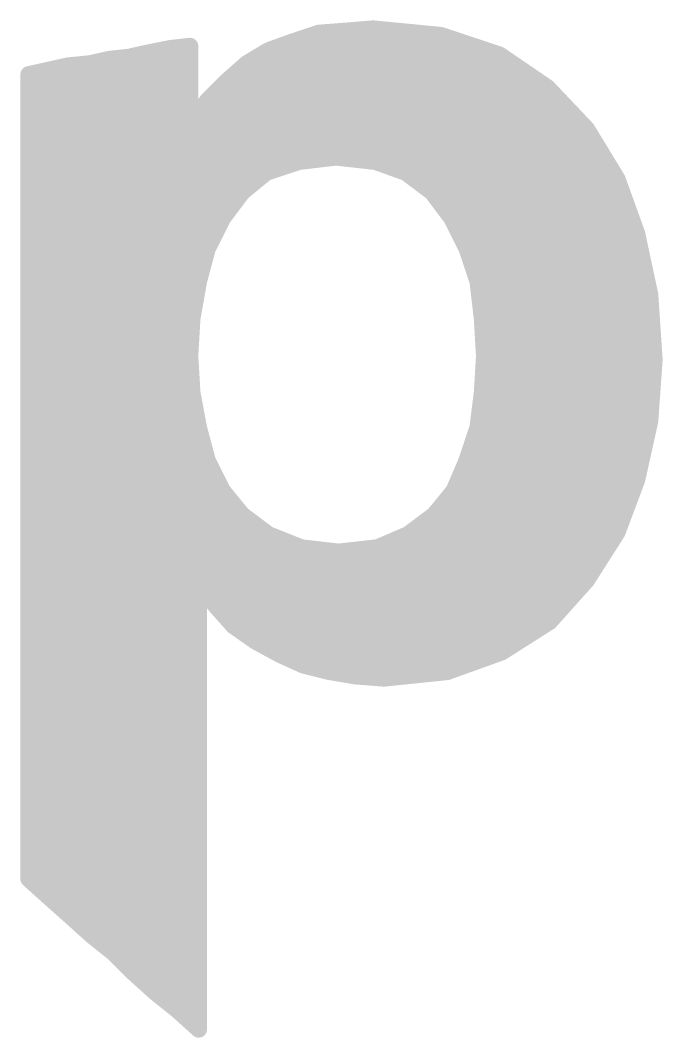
# Model space of a CAD drawing. Extents: x -23 to 84, y -8 to 75.
# Drawn here: x 41.458 to 44.404, y 56.831 to 61.497 of the extents above; entities that cross this region are included whole.
import ezdxf

# ---------------------------------------------------------------- set-up
doc = ezdxf.new("R2010")
doc.units = 0
doc.layers.add('21', color=253, linetype='CONTINUOUS')

msp = doc.modelspace()

# ---------------------------------------------------------------- linework, layer by layer
at = {"layer": '21', "const_width": 0.0762}
for points in [[(42.706, 61.399), (42.826, 61.439)], [(42.7606, 61.4172), (43.4214, 61.4172)], [(42.826, 61.439), (42.956, 61.449)], [(42.956, 61.449), (43.076, 61.459)], [(43.076, 61.459), (43.386, 61.429)], [(43.386, 61.429), (43.656, 61.339)], [(42.146, 61.369), (42.236, 61.379)], [(42.236, 61.379), (42.236, 61.019)], [(42.596, 61.359), (42.706, 61.399)], [(41.866, 61.319), (41.956, 61.329)], [(41.956, 61.329), (42.046, 61.349)], [(42.01, 61.341), (42.236, 61.341)], [(42.046, 61.349), (42.146, 61.369)], [(42.496, 61.299), (42.596, 61.359)], [(42.566, 61.341), (43.65, 61.341)], [(43.656, 61.339), (43.876, 61.189)], [(41.496, 61.249), (41.676, 61.289)], [(41.676, 61.289), (41.776, 61.299)], [(41.776, 61.299), (41.866, 61.319)], [(42.406, 61.219), (42.496, 61.299)], [(41.496, 57.559), (41.496, 61.249)], [(41.5671, 61.2648), (42.236, 61.2648)], [(42.4575, 61.2648), (43.7648, 61.2648)], [(41.496, 61.1886), (42.236, 61.1886)], [(42.316, 61.129), (42.406, 61.219)], [(42.3756, 61.1886), (43.8764, 61.1886)], [(43.876, 61.189), (44.056, 60.999)], [(41.496, 61.1124), (42.236, 61.1124)], [(42.236, 61.019), (42.316, 61.129)], [(42.3039, 61.1124), (43.9486, 61.1124)], [(41.496, 61.0362), (42.236, 61.0362)], [(42.2485, 61.0362), (44.0208, 61.0362)], [(44.056, 60.999), (44.196, 60.769)], [(41.496, 60.96), (44.0797, 60.96)], [(41.496, 60.8838), (44.1261, 60.8838)], [(42.906, 60.869), (42.736, 60.849)], [(43.086, 60.849), (42.906, 60.869)], [(42.736, 60.849), (42.586, 60.799)], [(43.226, 60.799), (43.086, 60.849)], [(41.496, 60.8076), (42.6118, 60.8076)], [(42.586, 60.799), (42.476, 60.709)], [(43.2019, 60.8076), (44.1725, 60.8076)], [(43.346, 60.709), (43.226, 60.799)], [(44.196, 60.769), (44.286, 60.519)], [(41.496, 60.7314), (42.5034, 60.7314)], [(43.3161, 60.7314), (44.2095, 60.7314)], [(42.476, 60.709), (42.386, 60.589)], [(43.436, 60.589), (43.346, 60.709)], [(41.496, 60.6552), (42.4357, 60.6552)], [(43.3864, 60.6552), (44.237, 60.6552)], [(41.496, 60.579), (42.381, 60.579)], [(42.386, 60.589), (42.316, 60.449)], [(43.506, 60.449), (43.436, 60.589)], [(43.441, 60.579), (44.2644, 60.579)], [(41.496, 60.5028), (42.3429, 60.5028)], [(43.4791, 60.5028), (44.2895, 60.5028)], [(44.286, 60.519), (44.346, 60.239)], [(42.316, 60.449), (42.276, 60.299)], [(43.556, 60.299), (43.506, 60.449)], [(41.496, 60.4266), (42.31, 60.4266)], [(43.5135, 60.4266), (44.3058, 60.4266)], [(41.496, 60.3504), (42.2897, 60.3504)], [(43.5389, 60.3504), (44.3221, 60.3504)], [(42.276, 60.299), (42.246, 60.129)], [(43.576, 60.129), (43.556, 60.299)], [(41.496, 60.2742), (42.2716, 60.2742)], [(43.5589, 60.2742), (44.3385, 60.2742)], [(44.346, 60.239), (44.366, 59.939)], [(41.496, 60.198), (42.2582, 60.198)], [(43.5679, 60.198), (44.3487, 60.198)], [(41.496, 60.1218), (42.2456, 60.1218)], [(42.246, 60.129), (42.236, 59.959)], [(43.586, 59.959), (43.576, 60.129)], [(43.5764, 60.1218), (44.3538, 60.1218)], [(41.496, 60.0456), (42.2411, 60.0456)], [(43.5809, 60.0456), (44.3589, 60.0456)], [(41.496, 59.9694), (42.2366, 59.9694)], [(42.236, 59.959), (42.246, 59.789)], [(43.576, 59.789), (43.586, 59.959)], [(43.5854, 59.9694), (44.364, 59.9694)], [(43.586, 59.959), (44.366, 59.939)], [(44.366, 59.939), (43.586, 59.959)], [(44.366, 59.939), (44.346, 59.659)], [(41.496, 59.8932), (42.2399, 59.8932)], [(43.5821, 59.8932), (44.3627, 59.8932)], [(41.496, 59.817), (42.2444, 59.817)], [(42.246, 59.789), (42.276, 59.629)], [(43.556, 59.629), (43.576, 59.789)], [(43.5776, 59.817), (44.3573, 59.817)], [(41.496, 59.7408), (42.255, 59.7408)], [(43.57, 59.7408), (44.3518, 59.7408)], [(41.496, 59.6646), (42.2693, 59.6646)], [(43.5605, 59.6646), (44.3464, 59.6646)], [(44.346, 59.659), (44.286, 59.389)], [(42.276, 59.629), (42.316, 59.479)], [(43.506, 59.479), (43.556, 59.629)], [(41.496, 59.5884), (42.2868, 59.5884)], [(43.5425, 59.5884), (44.3303, 59.5884)], [(41.496, 59.5122), (42.3071, 59.5122)], [(43.5171, 59.5122), (44.3134, 59.5122)], [(42.316, 59.479), (42.386, 59.339)], [(43.446, 59.339), (43.506, 59.479)], [(44.196, 59.149), (43.506, 59.479)], [(43.506, 59.479), (44.196, 59.149)], [(41.496, 59.436), (42.3375, 59.436)], [(43.4876, 59.436), (43.5959, 59.436)], [(43.5959, 59.436), (44.2964, 59.436)], [(44.286, 59.389), (44.196, 59.149)], [(41.496, 59.3598), (42.3756, 59.3598)], [(42.386, 59.339), (42.476, 59.229)], [(43.356, 59.229), (43.446, 59.339)], [(43.4549, 59.3598), (43.7552, 59.3598)], [(43.7552, 59.3598), (44.2751, 59.3598)], [(41.496, 59.2836), (42.4313, 59.2836)], [(43.4007, 59.2836), (43.9146, 59.2836)], [(43.9146, 59.2836), (44.2465, 59.2836)], [(42.476, 59.229), (42.596, 59.139)], [(43.236, 59.139), (43.356, 59.229)], [(41.496, 59.2074), (42.5048, 59.2074)], [(43.3272, 59.2074), (44.0739, 59.2074)], [(44.0739, 59.2074), (44.2179, 59.2074)], [(41.496, 59.1312), (42.6155, 59.1312)], [(42.596, 59.139), (42.746, 59.079)], [(43.096, 59.079), (43.236, 59.139)], [(43.2178, 59.1312), (44.1847, 59.1312)], [(44.196, 59.149), (44.056, 58.929)], [(41.496, 59.055), (44.1362, 59.055)], [(42.746, 59.079), (42.916, 59.059)], [(42.916, 59.059), (43.096, 59.079)], [(41.496, 58.9788), (44.0877, 58.9788)], [(41.496, 58.9026), (42.276, 58.9026)], [(42.356, 58.809), (42.276, 58.909)], [(42.276, 58.909), (42.276, 56.869)], [(42.2811, 58.9026), (44.0324, 58.9026)], [(44.056, 58.929), (43.886, 58.739)], [(41.496, 58.8264), (42.276, 58.8264)], [(42.3421, 58.8264), (43.9642, 58.8264)], [(42.436, 58.719), (42.356, 58.809)], [(41.496, 58.7502), (42.276, 58.7502)], [(42.4083, 58.7502), (43.896, 58.7502)], [(42.536, 58.649), (42.436, 58.719)], [(43.886, 58.739), (43.666, 58.599)], [(41.496, 58.674), (42.276, 58.674)], [(42.5003, 58.674), (43.7839, 58.674)], [(42.646, 58.589), (42.536, 58.649)], [(41.496, 58.5978), (42.276, 58.5978)], [(42.6299, 58.5978), (43.6627, 58.5978)], [(42.756, 58.539), (42.646, 58.589)], [(43.666, 58.599), (43.416, 58.509)], [(42.876, 58.509), (42.756, 58.539)], [(41.496, 58.5216), (42.276, 58.5216)], [(42.8256, 58.5216), (43.451, 58.5216)], [(42.996, 58.489), (42.876, 58.509)], [(43.126, 58.479), (42.996, 58.489)], [(43.416, 58.509), (43.126, 58.479)], [(41.496, 58.4454), (42.276, 58.4454)], [(41.496, 58.3692), (42.276, 58.3692)], [(41.496, 58.293), (42.276, 58.293)], [(41.496, 58.2168), (42.276, 58.2168)], [(41.496, 58.1406), (42.276, 58.1406)], [(41.496, 58.0644), (42.276, 58.0644)], [(41.496, 57.9882), (42.276, 57.9882)], [(41.496, 57.912), (42.276, 57.912)], [(41.496, 57.8358), (42.276, 57.8358)], [(41.496, 57.7596), (42.276, 57.7596)], [(41.496, 57.6834), (42.276, 57.6834)], [(41.496, 57.6072), (42.276, 57.6072)], [(41.596, 57.469), (41.496, 57.559)], [(41.5271, 57.531), (42.276, 57.531)], [(41.686, 57.389), (41.596, 57.469)], [(41.612, 57.4548), (42.276, 57.4548)], [(41.786, 57.299), (41.686, 57.389)], [(41.6976, 57.3786), (42.276, 57.3786)], [(41.7822, 57.3024), (42.276, 57.3024)], [(41.886, 57.219), (41.786, 57.299)], [(41.877, 57.2262), (42.276, 57.2262)], [(41.976, 57.129), (41.886, 57.219)], [(41.955, 57.15), (42.276, 57.15)], [(42.076, 57.039), (41.976, 57.129)], [(42.0373, 57.0738), (42.276, 57.0738)], [(42.176, 56.959), (42.076, 57.039)], [(42.1277, 56.9976), (42.276, 56.9976)], [(42.276, 56.869), (42.176, 56.959)], [(42.2178, 56.9214), (42.276, 56.9214)]]:
    msp.add_lwpolyline(points, dxfattribs=at)
at = {"layer": '21', "const_width": 0.0381}
for points in [[(42.7606, 61.4363, 1), (42.7606, 61.3982)], [(42.8245, 61.458, 1), (42.8275, 61.42)], [(42.832, 61.4209, 1), (42.82, 61.4571)], [(42.9544, 61.468, 1), (42.9576, 61.43)], [(42.9575, 61.43, 1), (42.9545, 61.468)], [(43.0778, 61.478, 1), (43.0742, 61.44)], [(43.0776, 61.44, 1), (43.0744, 61.478)], [(43.392, 61.4471, 1), (43.38, 61.4109)], [(43.3842, 61.41, 1), (43.3878, 61.448)], [(43.4214, 61.3982, 1), (43.4214, 61.4363)], [(42.2551, 61.379, 1), (42.217, 61.379)], [(42.2381, 61.3601, 1), (42.2339, 61.3979)], [(42.7, 61.4171, 1), (42.712, 61.3809)], [(42.7125, 61.3811, 1), (42.6995, 61.4169)], [(41.9519, 61.3476, 1), (41.9601, 61.3104)], [(41.9581, 61.3101, 1), (41.9539, 61.3479)], [(42.01, 61.3601, 1), (42.01, 61.322)], [(42.0423, 61.3677, 1), (42.0497, 61.3303)], [(42.0501, 61.3304, 1), (42.0419, 61.3676)], [(42.1439, 61.3879, 1), (42.1481, 61.3501)], [(42.1497, 61.3503, 1), (42.1423, 61.3877)], [(42.236, 61.322, 1), (42.236, 61.3601)], [(42.566, 61.3601, 1), (42.566, 61.322)], [(42.5895, 61.3769, 1), (42.6025, 61.3411)], [(42.6058, 61.3427, 1), (42.5862, 61.3753)], [(43.6667, 61.3547, 1), (43.6453, 61.3233)], [(43.65, 61.322, 1), (43.65, 61.3601)], [(43.65, 61.3209, 1), (43.662, 61.3571)], [(41.6741, 61.308, 1), (41.6779, 61.27)], [(41.6801, 61.2704, 1), (41.6719, 61.3076)], [(41.7719, 61.3176, 1), (41.7801, 61.2804)], [(41.7779, 61.28, 1), (41.7741, 61.318)], [(41.8639, 61.3379, 1), (41.8681, 61.3001)], [(41.8701, 61.3004, 1), (41.8619, 61.3376)], [(42.4862, 61.3153, 1), (42.5058, 61.2827)], [(42.5087, 61.2848, 1), (42.4833, 61.3132)], [(41.5151, 61.249, 1), (41.477, 61.249)], [(41.4919, 61.2676, 1), (41.5001, 61.2304)], [(41.5671, 61.2839, 1), (41.5671, 61.2458)], [(42.236, 61.2458, 1), (42.236, 61.2839)], [(42.4575, 61.2839, 1), (42.4575, 61.2458)], [(43.7648, 61.2458, 1), (43.7648, 61.2839)], [(41.496, 61.2077, 1), (41.496, 61.1696)], [(42.236, 61.1696, 1), (42.236, 61.2077)], [(42.3756, 61.2077, 1), (42.3756, 61.1696)], [(42.3933, 61.2332, 1), (42.4187, 61.2048)], [(42.4195, 61.2055, 1), (42.3925, 61.2325)], [(43.8898, 61.2021, 1), (43.8622, 61.1759)], [(43.8653, 61.1733, 1), (43.8867, 61.2047)], [(43.8764, 61.1696, 1), (43.8764, 61.2077)], [(41.496, 61.1315, 1), (41.496, 61.0934)], [(42.236, 61.0934, 1), (42.236, 61.1315)], [(42.3039, 61.1315, 1), (42.3039, 61.0934)], [(42.3025, 61.1425, 1), (42.3295, 61.1155)], [(42.3314, 61.1178, 1), (42.3006, 61.1402)], [(43.9486, 61.0934, 1), (43.9486, 61.1315)], [(41.496, 61.0553, 1), (41.496, 61.0172)], [(42.2206, 61.0302, 1), (42.2514, 61.0078)], [(42.217, 61.019, 1), (42.2551, 61.019)], [(42.2485, 61.0553, 1), (42.2485, 61.0172)], [(42.236, 61.0172, 1), (42.236, 61.0553)], [(44.0208, 61.0172, 1), (44.0208, 61.0553)], [(44.0723, 61.0089, 1), (44.0397, 60.9891)], [(41.496, 60.9791, 1), (41.496, 60.941)], [(44.0422, 60.9859, 1), (44.0698, 61.0121)], [(44.0797, 60.941, 1), (44.0797, 60.9791)], [(41.496, 60.9029, 1), (41.496, 60.8648)], [(42.9081, 60.8879, 1), (42.9039, 60.8501)], [(42.9082, 60.8501, 1), (42.9038, 60.8879)], [(44.1261, 60.8648, 1), (44.1261, 60.9029)], [(42.7338, 60.8679, 1), (42.7382, 60.8301)], [(42.742, 60.8309, 1), (42.73, 60.8671)], [(43.0924, 60.8669, 1), (43.0796, 60.8311)], [(43.0839, 60.8301, 1), (43.0881, 60.8679)], [(41.496, 60.8267, 1), (41.496, 60.7886)], [(42.58, 60.8171, 1), (42.592, 60.7809)], [(42.5981, 60.7843, 1), (42.5739, 60.8137)], [(42.6118, 60.7886, 1), (42.6118, 60.8267)], [(43.2019, 60.8267, 1), (43.2019, 60.7886)], [(43.2374, 60.8142, 1), (43.2146, 60.7838)], [(43.2196, 60.7811, 1), (43.2324, 60.8169)], [(44.1725, 60.7886, 1), (44.1725, 60.8267)], [(44.2139, 60.7755, 1), (44.1781, 60.7625)], [(41.496, 60.7505, 1), (41.496, 60.7124)], [(42.5034, 60.7124, 1), (42.5034, 60.7505)], [(43.3161, 60.7505, 1), (43.3161, 60.7124)], [(44.1797, 60.7591, 1), (44.2123, 60.7789)], [(44.2095, 60.7124, 1), (44.2095, 60.7505)], [(42.4639, 60.7237, 1), (42.4881, 60.6943)], [(42.4912, 60.6976, 1), (42.4608, 60.7204)], [(43.3612, 60.7204, 1), (43.3308, 60.6976)], [(43.3346, 60.6938, 1), (43.3574, 60.7242)], [(41.496, 60.6743, 1), (41.496, 60.6362)], [(42.4357, 60.6362, 1), (42.4357, 60.6743)], [(43.3864, 60.6743, 1), (43.3864, 60.6362)], [(44.237, 60.6362, 1), (44.237, 60.6743)], [(41.496, 60.5981, 1), (41.496, 60.56)], [(42.3708, 60.6004, 1), (42.4012, 60.5776)], [(42.403, 60.5805, 1), (42.369, 60.5975)], [(42.381, 60.56, 1), (42.381, 60.5981)], [(43.453, 60.5975, 1), (43.419, 60.5805)], [(43.4208, 60.5776, 1), (43.4512, 60.6004)], [(43.441, 60.5981, 1), (43.441, 60.56)], [(44.2644, 60.56, 1), (44.2644, 60.5981)], [(41.496, 60.5219, 1), (41.496, 60.4838)], [(42.3429, 60.4838, 1), (42.3429, 60.5219)], [(43.4791, 60.5219, 1), (43.4791, 60.4838)], [(44.3046, 60.523, 1), (44.2674, 60.515)], [(44.2681, 60.5125, 1), (44.3039, 60.5255)], [(44.2895, 60.4838, 1), (44.2895, 60.5219)], [(42.299, 60.4575, 1), (42.333, 60.4405)], [(42.3344, 60.4441, 1), (42.2976, 60.4539)], [(43.5241, 60.455, 1), (43.4879, 60.443)], [(43.489, 60.4405, 1), (43.523, 60.4575)], [(41.496, 60.4457, 1), (41.496, 60.4076)], [(42.31, 60.4076, 1), (42.31, 60.4457)], [(43.5135, 60.4457, 1), (43.5135, 60.4076)], [(44.3058, 60.4076, 1), (44.3058, 60.4457)], [(41.496, 60.3695, 1), (41.496, 60.3314)], [(42.2897, 60.3314, 1), (42.2897, 60.3695)], [(43.5389, 60.3695, 1), (43.5389, 60.3314)], [(44.3221, 60.3314, 1), (44.3221, 60.3695)], [(42.2948, 60.2957, 1), (42.2572, 60.3023)], [(43.5749, 60.3012, 1), (43.5371, 60.2968)], [(41.496, 60.2933, 1), (41.496, 60.2552)], [(42.2576, 60.3039, 1), (42.2944, 60.2941)], [(42.2716, 60.2552, 1), (42.2716, 60.2933)], [(43.5379, 60.293, 1), (43.5741, 60.305)], [(43.5589, 60.2933, 1), (43.5589, 60.2552)], [(44.3385, 60.2552, 1), (44.3385, 60.2933)], [(44.365, 60.2403, 1), (44.327, 60.2377)], [(44.3274, 60.235, 1), (44.3646, 60.243)], [(41.496, 60.2171, 1), (41.496, 60.179)], [(42.2582, 60.179, 1), (42.2582, 60.2171)], [(43.5679, 60.2171, 1), (43.5679, 60.179)], [(44.3487, 60.179, 1), (44.3487, 60.2171)], [(41.496, 60.1409, 1), (41.496, 60.1028)], [(42.265, 60.1279, 1), (42.227, 60.1301)], [(42.2272, 60.1323, 1), (42.2648, 60.1257)], [(42.2456, 60.1028, 1), (42.2456, 60.1409)], [(43.595, 60.1301, 1), (43.557, 60.1279)], [(43.5571, 60.1268, 1), (43.5949, 60.1312)], [(43.5764, 60.1409, 1), (43.5764, 60.1028)], [(44.3538, 60.1028, 1), (44.3538, 60.1409)], [(41.496, 60.0647, 1), (41.496, 60.0266)], [(42.2411, 60.0266, 1), (42.2411, 60.0647)], [(43.5809, 60.0647, 1), (43.5809, 60.0266)], [(44.3589, 60.0266, 1), (44.3589, 60.0647)], [(41.496, 59.9885, 1), (41.496, 59.9504)], [(42.255, 59.9601, 1), (42.217, 59.9579)], [(42.217, 59.9601, 1), (42.255, 59.9579)], [(42.2366, 59.9504, 1), (42.2366, 59.9885)], [(43.5854, 59.9885, 1), (43.5854, 59.9504)], [(43.5865, 59.978, 1), (43.5855, 59.94)], [(43.5865, 59.978, 1), (43.5855, 59.94)], [(43.605, 59.9579, 1), (43.567, 59.9601)], [(43.567, 59.9579, 1), (43.605, 59.9601)], [(44.385, 59.9376, 1), (44.347, 59.9404)], [(44.364, 59.9504, 1), (44.364, 59.9885)], [(44.3655, 59.92, 1), (44.3665, 59.958)], [(44.3655, 59.92, 1), (44.3665, 59.958)], [(41.496, 59.9123, 1), (41.496, 59.8742)], [(42.2399, 59.8742, 1), (42.2399, 59.9123)], [(43.5821, 59.9123, 1), (43.5821, 59.8742)], [(44.347, 59.9377, 1), (44.385, 59.9403)], [(44.3627, 59.8742, 1), (44.3627, 59.9123)], [(41.496, 59.8361, 1), (41.496, 59.798)], [(42.2647, 59.7925, 1), (42.2273, 59.7855)], [(42.2444, 59.798, 1), (42.2444, 59.8361)], [(43.5949, 59.7866, 1), (43.5571, 59.7914)], [(43.5776, 59.8361, 1), (43.5776, 59.798)], [(44.3573, 59.798, 1), (44.3573, 59.8361)], [(41.496, 59.7599, 1), (41.496, 59.7218)], [(42.227, 59.7879, 1), (42.265, 59.7901)], [(42.255, 59.7218, 1), (42.255, 59.7599)], [(43.57, 59.7599, 1), (43.57, 59.7218)], [(43.557, 59.7901, 1), (43.595, 59.7879)], [(44.3518, 59.7218, 1), (44.3518, 59.7599)], [(41.496, 59.6837, 1), (41.496, 59.6456)], [(42.2693, 59.6456, 1), (42.2693, 59.6837)], [(43.5605, 59.6837, 1), (43.5605, 59.6456)], [(44.3646, 59.6549, 1), (44.3274, 59.6631)], [(44.3464, 59.6456, 1), (44.3464, 59.6837)], [(42.2944, 59.6339, 1), (42.2576, 59.6241)], [(42.2573, 59.6255, 1), (42.2947, 59.6325)], [(43.5371, 59.6314, 1), (43.5749, 59.6266)], [(43.5741, 59.623, 1), (43.5379, 59.635)], [(44.327, 59.6604, 1), (44.365, 59.6576)], [(41.496, 59.6075, 1), (41.496, 59.5694)], [(42.2868, 59.5694, 1), (42.2868, 59.6075)], [(43.5425, 59.6075, 1), (43.5425, 59.5694)], [(44.3303, 59.5694, 1), (44.3303, 59.6075)], [(41.496, 59.5313, 1), (41.496, 59.4931)], [(42.3071, 59.4931, 1), (42.3071, 59.5313)], [(43.5171, 59.5313, 1), (43.5171, 59.4931)], [(44.3134, 59.4931, 1), (44.3134, 59.5313)], [(42.333, 59.4875, 1), (42.299, 59.4705)], [(42.2976, 59.4741, 1), (42.3344, 59.4839)], [(43.5142, 59.4962, 1), (43.4978, 59.4618)], [(43.5142, 59.4962, 1), (43.4978, 59.4618)], [(43.4879, 59.485, 1), (43.5241, 59.473)], [(43.5235, 59.4715, 1), (43.4885, 59.4865)], [(41.496, 59.455, 1), (41.496, 59.4169)], [(42.3375, 59.4169, 1), (42.3375, 59.455)], [(43.4876, 59.455, 1), (43.4876, 59.4169)], [(43.5959, 59.455, 1), (43.5959, 59.4169)], [(43.5959, 59.4169, 1), (43.5959, 59.455)], [(44.2964, 59.4169, 1), (44.2964, 59.455)], [(44.2674, 59.3931, 1), (44.3046, 59.3849)], [(44.3038, 59.3823, 1), (44.2682, 59.3957)], [(41.496, 59.3788, 1), (41.496, 59.3407)], [(42.4007, 59.3511, 1), (42.3713, 59.3269)], [(42.369, 59.3305, 1), (42.403, 59.3475)], [(42.3756, 59.3407, 1), (42.3756, 59.3788)], [(43.4285, 59.3465, 1), (43.4635, 59.3315)], [(43.4607, 59.3269, 1), (43.4313, 59.3511)], [(43.4549, 59.3788, 1), (43.4549, 59.3407)], [(43.7552, 59.3788, 1), (43.7552, 59.3407)], [(43.7552, 59.3407, 1), (43.7552, 59.3788)], [(44.2751, 59.3407, 1), (44.2751, 59.3788)], [(41.496, 59.3026, 1), (41.496, 59.2645)], [(42.4313, 59.2645, 1), (42.4313, 59.3026)], [(43.4007, 59.3026, 1), (43.4007, 59.2645)], [(43.9146, 59.3026, 1), (43.9146, 59.2645)], [(43.9146, 59.2645, 1), (43.9146, 59.3026)], [(44.2465, 59.2645, 1), (44.2465, 59.3026)], [(42.4874, 59.2442, 1), (42.4646, 59.2138)], [(43.3674, 59.2138, 1), (43.3446, 59.2442)], [(41.496, 59.2264, 1), (41.496, 59.1883)], [(42.4613, 59.2169, 1), (42.4907, 59.2411)], [(42.5048, 59.1883, 1), (42.5048, 59.2264)], [(43.3272, 59.2264, 1), (43.3272, 59.1883)], [(43.3413, 59.2411, 1), (43.3707, 59.2169)], [(44.0739, 59.2264, 1), (44.0739, 59.1883)], [(44.0739, 59.1883, 1), (44.0739, 59.2264)], [(44.2179, 59.1883, 1), (44.2179, 59.2264)], [(41.496, 59.1502, 1), (41.496, 59.1121)], [(42.6031, 59.1567, 1), (42.5889, 59.1213)], [(42.5846, 59.1238, 1), (42.6074, 59.1542)], [(42.6155, 59.1121, 1), (42.6155, 59.1502)], [(43.2178, 59.1502, 1), (43.2178, 59.1121)], [(43.2246, 59.1542, 1), (43.2474, 59.1238)], [(43.2435, 59.1215, 1), (43.2285, 59.1565)], [(44.1782, 59.1557, 1), (44.2138, 59.1423)], [(44.2121, 59.1388, 1), (44.1799, 59.1592)], [(44.1847, 59.1121, 1), (44.1847, 59.1502)], [(44.1878, 59.1318, 1), (44.2042, 59.1662)], [(44.1878, 59.1318, 1), (44.2042, 59.1662)], [(41.496, 59.074, 1), (41.496, 59.0359)], [(42.7482, 59.0979, 1), (42.7438, 59.0601)], [(42.7389, 59.0613, 1), (42.7531, 59.0967)], [(42.9139, 59.0779, 1), (42.9181, 59.0401)], [(42.9138, 59.0401, 1), (42.9182, 59.0779)], [(43.0885, 59.0965, 1), (43.1035, 59.0615)], [(43.0981, 59.0601, 1), (43.0939, 59.0979)], [(44.1362, 59.0359, 1), (44.1362, 59.074)], [(41.496, 58.9978, 1), (41.496, 58.9597)], [(44.0877, 58.9597, 1), (44.0877, 58.9978)], [(41.496, 58.9216, 1), (41.496, 58.8835)], [(42.2909, 58.9209, 1), (42.2611, 58.8971)], [(42.2951, 58.909, 1), (42.257, 58.909)], [(42.2811, 58.9216, 1), (42.2811, 58.8835)], [(42.276, 58.8835, 1), (42.276, 58.9216)], [(44.0324, 58.8835, 1), (44.0324, 58.9216)], [(44.0399, 58.9392, 1), (44.0721, 58.9188)], [(44.0702, 58.9163, 1), (44.0418, 58.9417)], [(41.496, 58.8454, 1), (41.496, 58.8073)], [(42.276, 58.8073, 1), (42.276, 58.8454)], [(42.3421, 58.8454, 1), (42.3421, 58.8073)], [(42.3702, 58.8217, 1), (42.3418, 58.7963)], [(43.9642, 58.8073, 1), (43.9642, 58.8454)], [(42.3411, 58.7971, 1), (42.3709, 58.8209)], [(41.496, 58.7692, 1), (41.496, 58.7311)], [(42.276, 58.7311, 1), (42.276, 58.7692)], [(42.4083, 58.7692, 1), (42.4083, 58.7311)], [(42.4469, 58.7346, 1), (42.4251, 58.7034)], [(42.4218, 58.7063, 1), (42.4502, 58.7317)], [(43.8718, 58.7517, 1), (43.9002, 58.7263)], [(43.8962, 58.7229, 1), (43.8758, 58.7551)], [(43.896, 58.7311, 1), (43.896, 58.7692)], [(41.496, 58.693, 1), (41.496, 58.6549)], [(42.276, 58.6549, 1), (42.276, 58.693)], [(42.5003, 58.693, 1), (42.5003, 58.6549)], [(43.7839, 58.6549, 1), (43.7839, 58.693)], [(42.5451, 58.6657, 1), (42.5269, 58.6323)], [(42.5251, 58.6334, 1), (42.5469, 58.6646)], [(41.496, 58.6168, 1), (41.496, 58.5787)], [(42.276, 58.5787, 1), (42.276, 58.6168)], [(42.6299, 58.6168, 1), (42.6299, 58.5787)], [(42.6539, 58.6063, 1), (42.6381, 58.5717)], [(42.6369, 58.5723, 1), (42.6551, 58.6057)], [(43.6558, 58.6151, 1), (43.6762, 58.5829)], [(43.6725, 58.5811, 1), (43.6595, 58.6169)], [(43.6627, 58.5787, 1), (43.6627, 58.6168)], [(42.7606, 58.5575, 1), (42.7514, 58.5205)], [(42.7481, 58.5217, 1), (42.7639, 58.5563)], [(41.496, 58.5406, 1), (41.496, 58.5025)], [(42.276, 58.5025, 1), (42.276, 58.5406)], [(42.8256, 58.5406, 1), (42.8256, 58.5025)], [(42.8791, 58.5278, 1), (42.8729, 58.4902)], [(42.8714, 58.4905, 1), (42.8806, 58.5275)], [(42.9975, 58.508, 1), (42.9945, 58.47)], [(42.9929, 58.4702, 1), (42.9991, 58.5078)], [(43.124, 58.4979, 1), (43.128, 58.4601)], [(43.1245, 58.46, 1), (43.1275, 58.498)], [(43.4095, 58.5269, 1), (43.4225, 58.4911)], [(43.418, 58.4901, 1), (43.414, 58.5279)], [(43.451, 58.5025, 1), (43.451, 58.5406)], [(41.496, 58.4644, 1), (41.496, 58.4263)], [(42.276, 58.4263, 1), (42.276, 58.4644)], [(41.496, 58.3882, 1), (41.496, 58.3501)], [(42.276, 58.3501, 1), (42.276, 58.3882)], [(41.496, 58.312, 1), (41.496, 58.2739)], [(42.276, 58.2739, 1), (42.276, 58.312)], [(41.496, 58.2359, 1), (41.496, 58.1978)], [(42.276, 58.1978, 1), (42.276, 58.2359)], [(41.496, 58.1597, 1), (41.496, 58.1216)], [(42.276, 58.1216, 1), (42.276, 58.1597)], [(41.496, 58.0835, 1), (41.496, 58.0454)], [(42.276, 58.0454, 1), (42.276, 58.0835)], [(41.496, 58.0073, 1), (41.496, 57.9692)], [(42.276, 57.9692, 1), (42.276, 58.0073)], [(41.496, 57.9311, 1), (41.496, 57.893)], [(42.276, 57.893, 1), (42.276, 57.9311)], [(41.496, 57.8549, 1), (41.496, 57.8168)], [(42.276, 57.8168, 1), (42.276, 57.8549)], [(41.496, 57.7787, 1), (41.496, 57.7406)], [(42.276, 57.7406, 1), (42.276, 57.7787)], [(41.496, 57.7025, 1), (41.496, 57.6644)], [(42.276, 57.6644, 1), (42.276, 57.7025)], [(41.496, 57.6263, 1), (41.496, 57.5882)], [(42.276, 57.5882, 1), (42.276, 57.6263)], [(41.5087, 57.5732, 1), (41.4833, 57.5448)], [(41.477, 57.559, 1), (41.5151, 57.559)], [(41.5271, 57.5501, 1), (41.5271, 57.512)], [(42.276, 57.512, 1), (42.276, 57.5501)], [(41.6087, 57.4832, 1), (41.5833, 57.4548)], [(41.5833, 57.4548, 1), (41.6087, 57.4832)], [(41.612, 57.4739, 1), (41.612, 57.4358)], [(42.276, 57.4358, 1), (42.276, 57.4739)], [(41.6987, 57.4032, 1), (41.6733, 57.3748)], [(41.6733, 57.3748, 1), (41.6987, 57.4032)], [(41.6976, 57.3977, 1), (41.6976, 57.3596)], [(42.276, 57.3596, 1), (42.276, 57.3977)], [(41.7822, 57.3215, 1), (41.7822, 57.2834)], [(41.7979, 57.3139, 1), (41.7741, 57.2841)], [(41.7733, 57.2848, 1), (41.7987, 57.3132)], [(42.276, 57.2834, 1), (42.276, 57.3215)], [(41.877, 57.2453, 1), (41.877, 57.2072)], [(41.8995, 57.2325, 1), (41.8725, 57.2055)], [(42.276, 57.2072, 1), (42.276, 57.2453)], [(41.8741, 57.2041, 1), (41.8979, 57.2339)], [(41.955, 57.1691, 1), (41.955, 57.131)], [(41.9887, 57.1432, 1), (41.9633, 57.1148)], [(41.9625, 57.1155, 1), (41.9895, 57.1425)], [(42.276, 57.131, 1), (42.276, 57.1691)], [(42.0373, 57.0929, 1), (42.0373, 57.0548)], [(42.0879, 57.0539, 1), (42.0641, 57.0241)], [(42.0633, 57.0248, 1), (42.0887, 57.0532)], [(42.276, 57.0548, 1), (42.276, 57.0929)], [(42.1277, 57.0167, 1), (42.1277, 56.9786)], [(42.276, 56.9786, 1), (42.276, 57.0167)], [(42.1887, 56.9732, 1), (42.1633, 56.9448)], [(42.1641, 56.9441, 1), (42.1879, 56.9739)], [(42.2178, 56.9405, 1), (42.2178, 56.9024)], [(42.276, 56.9024, 1), (42.276, 56.9405)], [(42.257, 56.869, 1), (42.2951, 56.869)], [(42.2633, 56.8548, 1), (42.2887, 56.8832)]]:
    msp.add_lwpolyline(points, format="xyb", dxfattribs=at)

doc.saveas('drawing.dxf')
